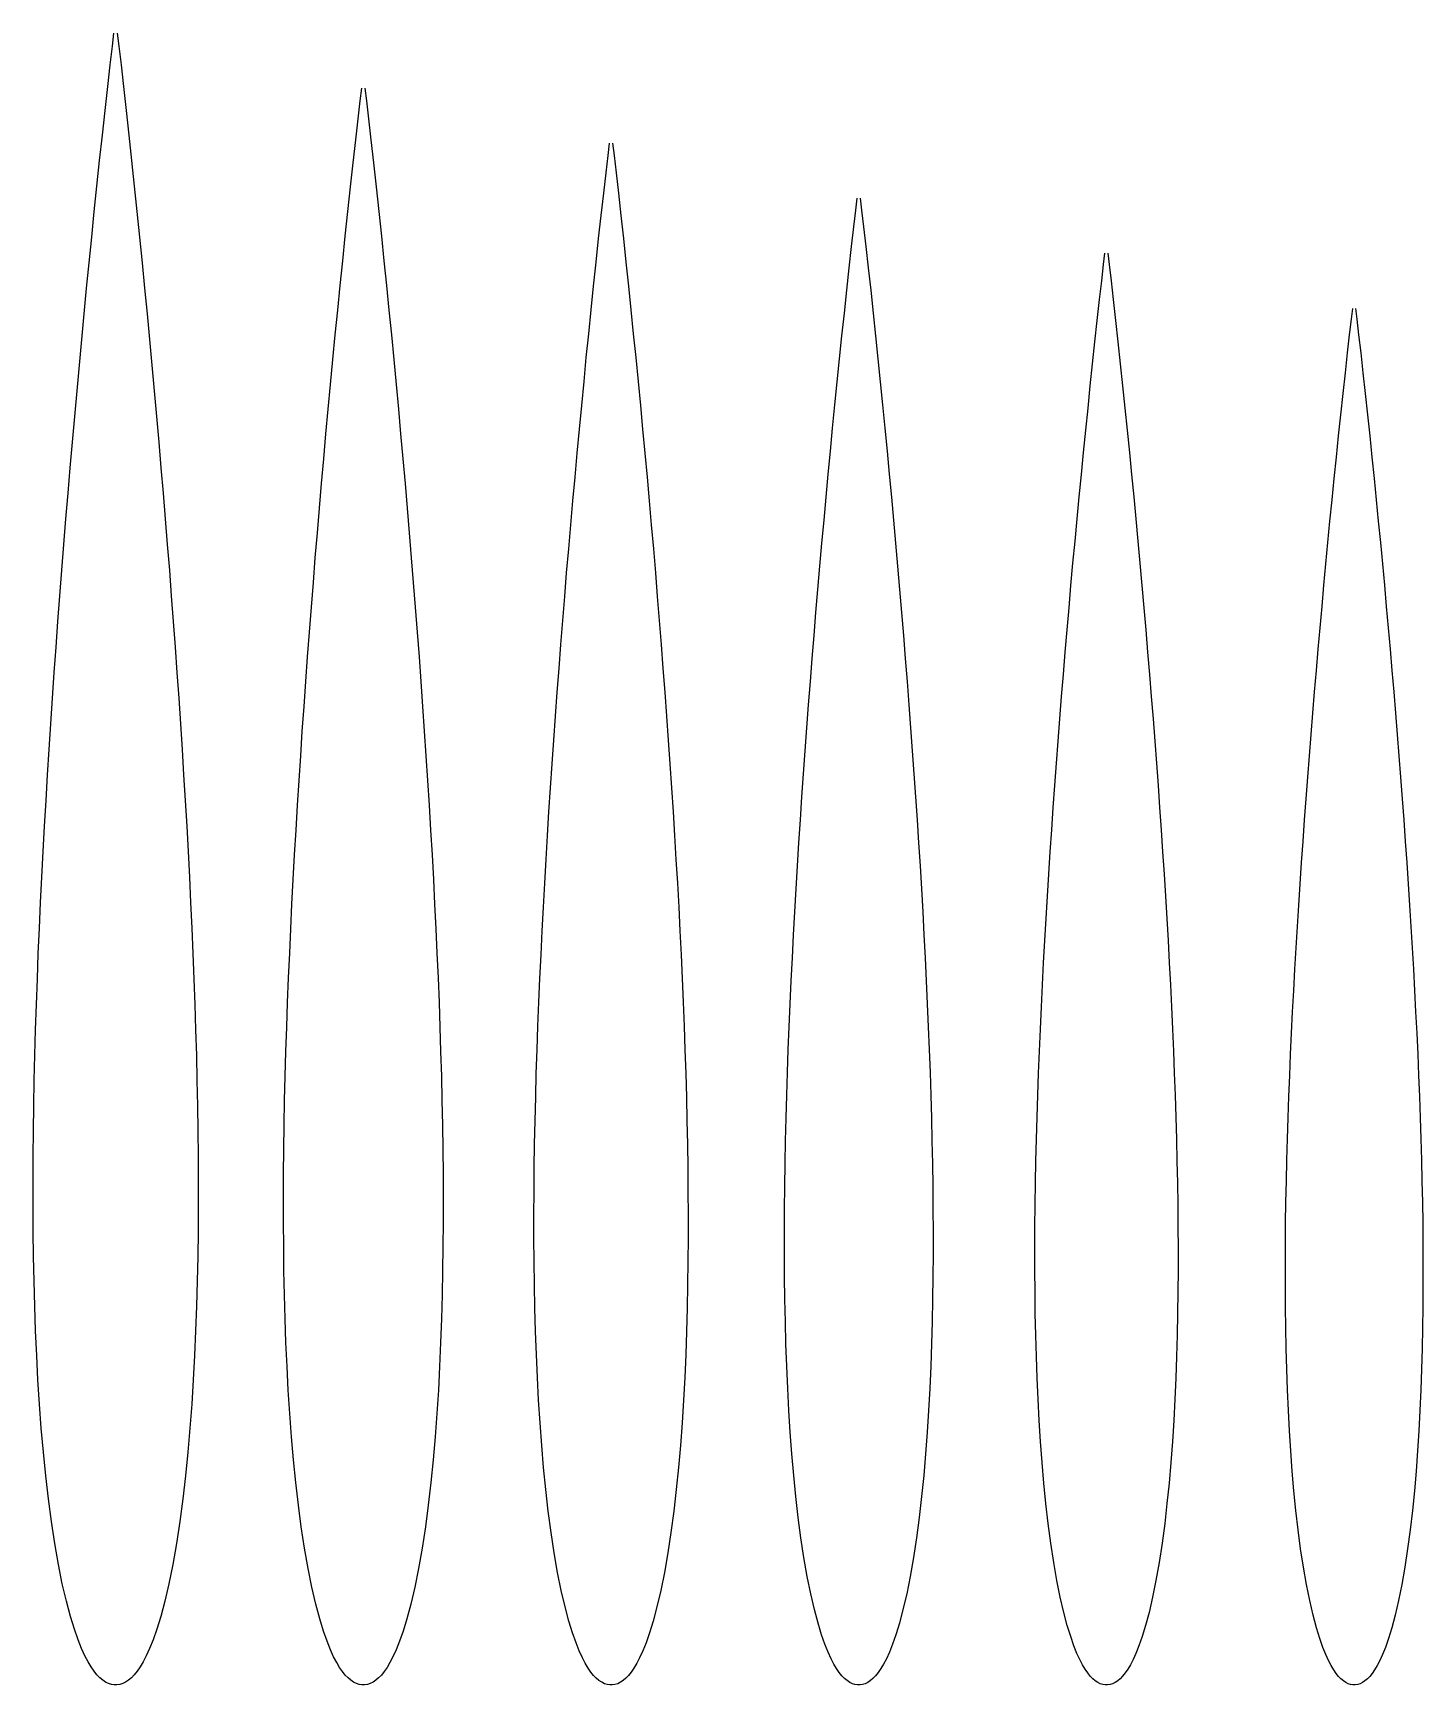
# Model space of a CAD drawing. Extents: x 30 to 283, y 0 to 300.
import ezdxf

# ---------------------------------------------------------------- set-up
doc = ezdxf.new("R2010")
doc.units = 0

msp = doc.modelspace()

# ---------------------------------------------------------------- linework, layer by layer
at = {"linetype": 'CONTINUOUS'}
for points in [[(45.31, 300, 0), (45.59, 297.62, 0), (45.98, 294.25, 0), (46.43, 290.28, 0), (46.91, 285.95, 0), (47.41, 281.43, 0), (47.9, 276.83, 0), (48.39, 272.21, 0), (48.87, 267.57, 0), (49.34, 262.93, 0), (49.81, 258.29, 0), (50.26, 253.64, 0), (50.71, 248.99, 0), (51.15, 244.34, 0), (51.59, 239.69, 0), (52.01, 235.03, 0), (52.43, 230.38, 0), (52.84, 225.73, 0), (53.24, 221.07, 0), (53.63, 216.42, 0), (54.02, 211.77, 0), (54.39, 207.11, 0), (54.76, 202.46, 0), (55.12, 197.81, 0), (55.47, 193.15, 0), (55.81, 188.5, 0), (56.14, 183.85, 0), (56.46, 179.2, 0), (56.77, 174.56, 0), (57.08, 169.91, 0), (57.36, 165.27, 0), (57.64, 160.62, 0), (57.91, 155.98, 0), (58.16, 151.35, 0), (58.4, 146.71, 0), (58.63, 142.08, 0), (58.84, 137.46, 0), (59.04, 132.83, 0), (59.22, 128.21, 0), (59.39, 123.6, 0), (59.54, 118.99, 0), (59.67, 114.39, 0), (59.78, 109.79, 0), (59.87, 105.2, 0), (59.94, 100.61, 0), (59.98, 96.04, 0), (60, 91.47, 0), (60, 86.91, 0), (59.97, 82.37, 0), (59.91, 77.83, 0), (59.82, 73.31, 0), (59.69, 68.81, 0), (59.53, 64.32, 0), (59.34, 59.86, 0), (59.1, 55.42, 0), (58.82, 51.01, 0), (58.5, 46.63, 0), (58.12, 42.29, 0), (57.69, 38.01, 0), (57.21, 33.8, 0), (56.66, 29.69, 0), (56.05, 25.7, 0), (55.39, 21.91, 0), (54.68, 18.38, 0), (53.94, 15.21, 0), (53.2, 12.45, 0), (52.49, 10.13, 0), (51.81, 8.21, 0), (51.18, 6.63, 0), (50.58, 5.32, 0), (50.01, 4.22, 0), (49.46, 3.3, 0), (48.92, 2.52, 0), (48.4, 1.87, 0), (47.87, 1.32, 0), (47.35, 0.88, 0), (46.82, 0.52, 0), (46.29, 0.26, 0), (45.77, 0.09, 0), (45.25, 0.01, 0), (44.75, 0.01, 0), (44.23, 0.09, 0), (43.71, 0.26, 0), (43.18, 0.52, 0), (42.65, 0.88, 0), (42.13, 1.32, 0), (41.6, 1.87, 0), (41.08, 2.52, 0), (40.54, 3.3, 0), (39.99, 4.22, 0), (39.42, 5.32, 0), (38.82, 6.63, 0), (38.19, 8.21, 0), (37.51, 10.13, 0), (36.8, 12.45, 0), (36.06, 15.21, 0), (35.32, 18.38, 0), (34.61, 21.91, 0), (33.95, 25.7, 0), (33.34, 29.69, 0), (32.79, 33.8, 0), (32.31, 38.01, 0), (31.88, 42.29, 0), (31.5, 46.63, 0), (31.18, 51.01, 0), (30.9, 55.42, 0), (30.66, 59.86, 0), (30.47, 64.32, 0), (30.31, 68.81, 0), (30.18, 73.31, 0), (30.09, 77.83, 0), (30.03, 82.37, 0), (30, 86.91, 0), (30, 91.47, 0), (30.02, 96.04, 0), (30.06, 100.61, 0), (30.13, 105.2, 0), (30.22, 109.79, 0), (30.33, 114.39, 0), (30.46, 118.99, 0), (30.61, 123.6, 0), (30.78, 128.21, 0), (30.96, 132.83, 0), (31.16, 137.46, 0), (31.37, 142.08, 0), (31.6, 146.71, 0), (31.84, 151.35, 0), (32.09, 155.98, 0), (32.36, 160.62, 0), (32.64, 165.27, 0), (32.92, 169.91, 0), (33.23, 174.56, 0), (33.54, 179.2, 0), (33.86, 183.85, 0), (34.19, 188.5, 0), (34.53, 193.15, 0), (34.88, 197.81, 0), (35.24, 202.46, 0), (35.61, 207.11, 0), (35.98, 211.77, 0), (36.37, 216.42, 0), (36.76, 221.07, 0), (37.16, 225.73, 0), (37.57, 230.38, 0), (37.99, 235.03, 0), (38.41, 239.69, 0), (38.85, 244.34, 0), (39.29, 248.99, 0), (39.74, 253.64, 0), (40.19, 258.29, 0), (40.66, 262.93, 0), (41.13, 267.57, 0), (41.61, 272.21, 0), (42.1, 276.83, 0), (42.59, 281.43, 0), (43.09, 285.95, 0), (43.57, 290.28, 0), (44.02, 294.25, 0), (44.41, 297.62, 0), (44.69, 300, 0)], [(90.3, 290, 0), (90.57, 287.7, 0), (90.95, 284.44, 0), (91.38, 280.61, 0), (91.85, 276.41, 0), (92.33, 272.05, 0), (92.8, 267.61, 0), (93.28, 263.14, 0), (93.74, 258.65, 0), (94.2, 254.17, 0), (94.65, 249.68, 0), (95.09, 245.18, 0), (95.52, 240.69, 0), (95.95, 236.19, 0), (96.37, 231.7, 0), (96.78, 227.2, 0), (97.18, 222.7, 0), (97.58, 218.2, 0), (97.96, 213.7, 0), (98.34, 209.21, 0), (98.72, 204.71, 0), (99.08, 200.21, 0), (99.43, 195.71, 0), (99.78, 191.21, 0), (100.12, 186.71, 0), (100.45, 182.22, 0), (100.77, 177.72, 0), (101.08, 173.23, 0), (101.38, 168.74, 0), (101.67, 164.25, 0), (101.95, 159.76, 0), (102.22, 155.27, 0), (102.48, 150.79, 0), (102.72, 146.3, 0), (102.96, 141.82, 0), (103.18, 137.35, 0), (103.38, 132.88, 0), (103.57, 128.41, 0), (103.75, 123.94, 0), (103.91, 119.48, 0), (104.05, 115.02, 0), (104.18, 110.57, 0), (104.29, 106.13, 0), (104.37, 101.69, 0), (104.44, 97.26, 0), (104.48, 92.84, 0), (104.5, 88.42, 0), (104.5, 84.02, 0), (104.47, 79.62, 0), (104.41, 75.24, 0), (104.32, 70.87, 0), (104.2, 66.52, 0), (104.05, 62.18, 0), (103.86, 57.86, 0), (103.63, 53.57, 0), (103.36, 49.31, 0), (103.05, 45.08, 0), (102.69, 40.88, 0), (102.27, 36.75, 0), (101.8, 32.68, 0), (101.27, 28.7, 0), (100.69, 24.84, 0), (100.04, 21.18, 0), (99.35, 17.77, 0), (98.64, 14.7, 0), (97.93, 12.04, 0), (97.24, 9.8, 0), (96.59, 7.94, 0), (95.97, 6.41, 0), (95.39, 5.14, 0), (94.84, 4.08, 0), (94.31, 3.19, 0), (93.79, 2.44, 0), (93.28, 1.81, 0), (92.78, 1.28, 0), (92.27, 0.85, 0), (91.76, 0.5, 0), (91.25, 0.25, 0), (90.74, 0.09, 0), (90.24, 0.01, 0), (89.76, 0.01, 0), (89.26, 0.09, 0), (88.75, 0.25, 0), (88.24, 0.5, 0), (87.73, 0.85, 0), (87.22, 1.28, 0), (86.72, 1.81, 0), (86.21, 2.44, 0), (85.69, 3.19, 0), (85.16, 4.08, 0), (84.61, 5.14, 0), (84.03, 6.41, 0), (83.41, 7.94, 0), (82.76, 9.8, 0), (82.07, 12.04, 0), (81.36, 14.7, 0), (80.65, 17.77, 0), (79.96, 21.18, 0), (79.31, 24.84, 0), (78.73, 28.7, 0), (78.2, 32.68, 0), (77.73, 36.75, 0), (77.31, 40.88, 0), (76.95, 45.08, 0), (76.64, 49.31, 0), (76.37, 53.57, 0), (76.14, 57.86, 0), (75.95, 62.18, 0), (75.8, 66.52, 0), (75.68, 70.87, 0), (75.59, 75.24, 0), (75.53, 79.62, 0), (75.5, 84.02, 0), (75.5, 88.42, 0), (75.52, 92.84, 0), (75.56, 97.26, 0), (75.63, 101.69, 0), (75.71, 106.13, 0), (75.82, 110.57, 0), (75.95, 115.02, 0), (76.09, 119.48, 0), (76.25, 123.94, 0), (76.43, 128.41, 0), (76.62, 132.88, 0), (76.82, 137.35, 0), (77.04, 141.82, 0), (77.28, 146.3, 0), (77.52, 150.79, 0), (77.78, 155.27, 0), (78.05, 159.76, 0), (78.33, 164.25, 0), (78.62, 168.74, 0), (78.92, 173.23, 0), (79.23, 177.72, 0), (79.55, 182.22, 0), (79.88, 186.71, 0), (80.22, 191.21, 0), (80.57, 195.71, 0), (80.92, 200.21, 0), (81.28, 204.71, 0), (81.66, 209.21, 0), (82.04, 213.7, 0), (82.42, 218.2, 0), (82.82, 222.7, 0), (83.22, 227.2, 0), (83.63, 231.7, 0), (84.05, 236.19, 0), (84.48, 240.69, 0), (84.91, 245.18, 0), (85.35, 249.68, 0), (85.8, 254.17, 0), (86.26, 258.65, 0), (86.72, 263.14, 0), (87.2, 267.61, 0), (87.67, 272.05, 0), (88.15, 276.41, 0), (88.62, 280.61, 0), (89.05, 284.44, 0), (89.43, 287.7, 0), (89.7, 290, 0)], [(135.29, 280, 0), (135.55, 277.78, 0), (135.91, 274.63, 0), (136.33, 270.93, 0), (136.78, 266.88, 0), (137.25, 262.67, 0), (137.71, 258.38, 0), (138.16, 254.06, 0), (138.61, 249.73, 0), (139.05, 245.4, 0), (139.49, 241.07, 0), (139.91, 236.73, 0), (140.33, 232.39, 0), (140.74, 228.05, 0), (141.15, 223.71, 0), (141.54, 219.37, 0), (141.93, 215.02, 0), (142.32, 210.68, 0), (142.69, 206.34, 0), (143.06, 201.99, 0), (143.41, 197.65, 0), (143.77, 193.3, 0), (144.11, 188.96, 0), (144.44, 184.62, 0), (144.77, 180.28, 0), (145.09, 175.94, 0), (145.4, 171.6, 0), (145.7, 167.26, 0), (145.99, 162.92, 0), (146.27, 158.58, 0), (146.54, 154.25, 0), (146.8, 149.92, 0), (147.05, 145.59, 0), (147.29, 141.26, 0), (147.51, 136.93, 0), (147.72, 132.61, 0), (147.92, 128.29, 0), (148.11, 123.98, 0), (148.28, 119.67, 0), (148.43, 115.36, 0), (148.57, 111.06, 0), (148.69, 106.76, 0), (148.79, 102.47, 0), (148.88, 98.19, 0), (148.94, 93.91, 0), (148.98, 89.64, 0), (149, 85.37, 0), (149, 81.12, 0), (148.97, 76.88, 0), (148.91, 72.65, 0), (148.83, 68.43, 0), (148.71, 64.22, 0), (148.56, 60.04, 0), (148.38, 55.87, 0), (148.16, 51.72, 0), (147.9, 47.61, 0), (147.6, 43.52, 0), (147.25, 39.48, 0), (146.85, 35.48, 0), (146.39, 31.55, 0), (145.88, 27.71, 0), (145.32, 23.99, 0), (144.7, 20.45, 0), (144.03, 17.15, 0), (143.34, 14.19, 0), (142.65, 11.62, 0), (141.99, 9.46, 0), (141.36, 7.67, 0), (140.76, 6.19, 0), (140.2, 4.96, 0), (139.67, 3.94, 0), (139.16, 3.08, 0), (138.66, 2.36, 0), (138.17, 1.75, 0), (137.68, 1.24, 0), (137.19, 0.82, 0), (136.7, 0.49, 0), (136.21, 0.24, 0), (135.72, 0.08, 0), (135.23, 0.01, 0), (134.77, 0.01, 0), (134.28, 0.08, 0), (133.79, 0.24, 0), (133.3, 0.49, 0), (132.81, 0.82, 0), (132.32, 1.24, 0), (131.83, 1.75, 0), (131.34, 2.36, 0), (130.84, 3.08, 0), (130.33, 3.94, 0), (129.8, 4.96, 0), (129.24, 6.19, 0), (128.64, 7.67, 0), (128.01, 9.46, 0), (127.35, 11.62, 0), (126.66, 14.19, 0), (125.97, 17.15, 0), (125.3, 20.45, 0), (124.68, 23.99, 0), (124.12, 27.71, 0), (123.61, 31.55, 0), (123.15, 35.48, 0), (122.75, 39.48, 0), (122.4, 43.52, 0), (122.1, 47.61, 0), (121.84, 51.72, 0), (121.62, 55.87, 0), (121.44, 60.04, 0), (121.29, 64.22, 0), (121.17, 68.43, 0), (121.09, 72.65, 0), (121.03, 76.88, 0), (121, 81.12, 0), (121, 85.37, 0), (121.02, 89.64, 0), (121.06, 93.91, 0), (121.12, 98.19, 0), (121.21, 102.47, 0), (121.31, 106.76, 0), (121.43, 111.06, 0), (121.57, 115.36, 0), (121.72, 119.67, 0), (121.89, 123.98, 0), (122.08, 128.29, 0), (122.28, 132.61, 0), (122.49, 136.93, 0), (122.71, 141.26, 0), (122.95, 145.59, 0), (123.2, 149.92, 0), (123.46, 154.25, 0), (123.73, 158.58, 0), (124.01, 162.92, 0), (124.3, 167.26, 0), (124.6, 171.6, 0), (124.91, 175.94, 0), (125.23, 180.28, 0), (125.56, 184.62, 0), (125.89, 188.96, 0), (126.23, 193.3, 0), (126.59, 197.65, 0), (126.94, 201.99, 0), (127.31, 206.34, 0), (127.68, 210.68, 0), (128.07, 215.02, 0), (128.46, 219.37, 0), (128.85, 223.71, 0), (129.26, 228.05, 0), (129.67, 232.39, 0), (130.09, 236.73, 0), (130.51, 241.07, 0), (130.95, 245.4, 0), (131.39, 249.73, 0), (131.84, 254.06, 0), (132.29, 258.38, 0), (132.75, 262.67, 0), (133.22, 266.88, 0), (133.67, 270.93, 0), (134.09, 274.63, 0), (134.45, 277.78, 0), (134.71, 280, 0)], [(180.28, 270, 0), (180.53, 267.86, 0), (180.88, 264.82, 0), (181.29, 261.25, 0), (181.72, 257.35, 0), (182.17, 253.28, 0), (182.61, 249.15, 0), (183.05, 244.99, 0), (183.48, 240.82, 0), (183.91, 236.64, 0), (184.33, 232.46, 0), (184.74, 228.27, 0), (185.14, 224.09, 0), (185.54, 219.9, 0), (185.93, 215.72, 0), (186.31, 211.53, 0), (186.69, 207.34, 0), (187.05, 203.16, 0), (187.41, 198.97, 0), (187.77, 194.78, 0), (188.11, 190.59, 0), (188.45, 186.4, 0), (188.78, 182.21, 0), (189.11, 178.03, 0), (189.42, 173.84, 0), (189.73, 169.65, 0), (190.03, 165.47, 0), (190.32, 161.28, 0), (190.6, 157.1, 0), (190.87, 152.92, 0), (191.13, 148.74, 0), (191.38, 144.56, 0), (191.62, 140.39, 0), (191.85, 136.21, 0), (192.06, 132.04, 0), (192.27, 127.88, 0), (192.46, 123.71, 0), (192.64, 119.55, 0), (192.8, 115.39, 0), (192.95, 111.24, 0), (193.08, 107.09, 0), (193.2, 102.95, 0), (193.3, 98.81, 0), (193.38, 94.68, 0), (193.44, 90.55, 0), (193.48, 86.43, 0), (193.5, 82.32, 0), (193.5, 78.22, 0), (193.47, 74.13, 0), (193.42, 70.05, 0), (193.33, 65.98, 0), (193.22, 61.93, 0), (193.08, 57.89, 0), (192.9, 53.87, 0), (192.69, 49.88, 0), (192.44, 45.91, 0), (192.15, 41.97, 0), (191.81, 38.07, 0), (191.42, 34.21, 0), (190.99, 30.42, 0), (190.5, 26.72, 0), (189.95, 23.13, 0), (189.35, 19.72, 0), (188.71, 16.54, 0), (188.04, 13.69, 0), (187.38, 11.21, 0), (186.74, 9.12, 0), (186.13, 7.39, 0), (185.56, 5.96, 0), (185.02, 4.78, 0), (184.51, 3.8, 0), (184.01, 2.97, 0), (183.53, 2.27, 0), (183.06, 1.68, 0), (182.59, 1.19, 0), (182.12, 0.79, 0), (181.64, 0.47, 0), (181.16, 0.23, 0), (180.69, 0.08, 0), (180.23, 0.01, 0), (179.77, 0.01, 0), (179.31, 0.08, 0), (178.84, 0.23, 0), (178.36, 0.47, 0), (177.88, 0.79, 0), (177.41, 1.19, 0), (176.94, 1.68, 0), (176.47, 2.27, 0), (175.99, 2.97, 0), (175.49, 3.8, 0), (174.98, 4.78, 0), (174.44, 5.96, 0), (173.87, 7.39, 0), (173.26, 9.12, 0), (172.62, 11.21, 0), (171.96, 13.69, 0), (171.29, 16.54, 0), (170.65, 19.72, 0), (170.05, 23.13, 0), (169.5, 26.72, 0), (169.01, 30.42, 0), (168.58, 34.21, 0), (168.19, 38.07, 0), (167.85, 41.97, 0), (167.56, 45.91, 0), (167.31, 49.88, 0), (167.1, 53.87, 0), (166.92, 57.89, 0), (166.78, 61.93, 0), (166.67, 65.98, 0), (166.58, 70.05, 0), (166.53, 74.13, 0), (166.5, 78.22, 0), (166.5, 82.32, 0), (166.52, 86.43, 0), (166.56, 90.55, 0), (166.62, 94.68, 0), (166.7, 98.81, 0), (166.8, 102.95, 0), (166.92, 107.09, 0), (167.05, 111.24, 0), (167.2, 115.39, 0), (167.36, 119.55, 0), (167.54, 123.71, 0), (167.73, 127.88, 0), (167.94, 132.04, 0), (168.15, 136.21, 0), (168.38, 140.39, 0), (168.62, 144.56, 0), (168.87, 148.74, 0), (169.13, 152.92, 0), (169.4, 157.1, 0), (169.68, 161.28, 0), (169.97, 165.47, 0), (170.27, 169.65, 0), (170.58, 173.84, 0), (170.89, 178.03, 0), (171.22, 182.21, 0), (171.55, 186.4, 0), (171.89, 190.59, 0), (172.23, 194.78, 0), (172.59, 198.97, 0), (172.95, 203.16, 0), (173.31, 207.34, 0), (173.69, 211.53, 0), (174.07, 215.72, 0), (174.46, 219.9, 0), (174.86, 224.09, 0), (175.26, 228.27, 0), (175.67, 232.46, 0), (176.09, 236.64, 0), (176.52, 240.82, 0), (176.95, 244.99, 0), (177.39, 249.15, 0), (177.83, 253.28, 0), (178.28, 257.35, 0), (178.71, 261.25, 0), (179.12, 264.82, 0), (179.47, 267.86, 0), (179.72, 270, 0)], [(225.27, 260, 0), (225.51, 257.94, 0), (225.85, 255.01, 0), (226.24, 251.58, 0), (226.66, 247.82, 0), (227.09, 243.9, 0), (227.51, 239.92, 0), (227.94, 235.91, 0), (228.35, 231.9, 0), (228.76, 227.87, 0), (229.17, 223.85, 0), (229.56, 219.82, 0), (229.95, 215.79, 0), (230.33, 211.76, 0), (230.71, 207.73, 0), (231.08, 203.7, 0), (231.44, 199.66, 0), (231.79, 195.63, 0), (232.14, 191.6, 0), (232.48, 187.56, 0), (232.81, 183.53, 0), (233.14, 179.5, 0), (233.46, 175.46, 0), (233.77, 171.43, 0), (234.07, 167.4, 0), (234.37, 163.37, 0), (234.66, 159.34, 0), (234.93, 155.31, 0), (235.2, 151.28, 0), (235.47, 147.26, 0), (235.72, 143.23, 0), (235.96, 139.21, 0), (236.19, 135.19, 0), (236.41, 131.17, 0), (236.62, 127.15, 0), (236.81, 123.14, 0), (237, 119.13, 0), (237.17, 115.12, 0), (237.33, 111.12, 0), (237.47, 107.12, 0), (237.6, 103.13, 0), (237.71, 99.14, 0), (237.81, 95.15, 0), (237.89, 91.17, 0), (237.94, 87.2, 0), (237.98, 83.23, 0), (238, 79.28, 0), (238, 75.33, 0), (237.97, 71.39, 0), (237.92, 67.46, 0), (237.84, 63.54, 0), (237.73, 59.64, 0), (237.6, 55.75, 0), (237.43, 51.88, 0), (237.22, 48.03, 0), (236.98, 44.21, 0), (236.7, 40.41, 0), (236.37, 36.66, 0), (236, 32.95, 0), (235.58, 29.3, 0), (235.11, 25.73, 0), (234.58, 22.27, 0), (234, 18.99, 0), (233.39, 15.93, 0), (232.75, 13.18, 0), (232.11, 10.79, 0), (231.49, 8.78, 0), (230.9, 7.12, 0), (230.35, 5.74, 0), (229.83, 4.61, 0), (229.34, 3.66, 0), (228.86, 2.86, 0), (228.4, 2.19, 0), (227.94, 1.62, 0), (227.49, 1.15, 0), (227.04, 0.76, 0), (226.58, 0.45, 0), (226.12, 0.23, 0), (225.66, 0.08, 0), (225.22, 0.01, 0), (224.78, 0.01, 0), (224.34, 0.08, 0), (223.88, 0.23, 0), (223.42, 0.45, 0), (222.96, 0.76, 0), (222.51, 1.15, 0), (222.06, 1.62, 0), (221.6, 2.19, 0), (221.14, 2.86, 0), (220.66, 3.66, 0), (220.17, 4.61, 0), (219.65, 5.74, 0), (219.1, 7.12, 0), (218.51, 8.78, 0), (217.89, 10.79, 0), (217.25, 13.18, 0), (216.61, 15.93, 0), (216, 18.99, 0), (215.42, 22.27, 0), (214.89, 25.73, 0), (214.42, 29.3, 0), (214, 32.95, 0), (213.63, 36.66, 0), (213.3, 40.41, 0), (213.02, 44.21, 0), (212.78, 48.03, 0), (212.57, 51.88, 0), (212.4, 55.75, 0), (212.27, 59.64, 0), (212.16, 63.54, 0), (212.08, 67.46, 0), (212.03, 71.39, 0), (212, 75.33, 0), (212, 79.28, 0), (212.02, 83.23, 0), (212.06, 87.2, 0), (212.11, 91.17, 0), (212.19, 95.15, 0), (212.29, 99.14, 0), (212.4, 103.13, 0), (212.53, 107.12, 0), (212.67, 111.12, 0), (212.83, 115.12, 0), (213, 119.13, 0), (213.19, 123.14, 0), (213.38, 127.15, 0), (213.59, 131.17, 0), (213.81, 135.19, 0), (214.04, 139.21, 0), (214.28, 143.23, 0), (214.53, 147.26, 0), (214.8, 151.28, 0), (215.07, 155.31, 0), (215.34, 159.34, 0), (215.63, 163.37, 0), (215.93, 167.4, 0), (216.23, 171.43, 0), (216.54, 175.46, 0), (216.86, 179.5, 0), (217.19, 183.53, 0), (217.52, 187.56, 0), (217.86, 191.6, 0), (218.21, 195.63, 0), (218.56, 199.66, 0), (218.92, 203.7, 0), (219.29, 207.73, 0), (219.67, 211.76, 0), (220.05, 215.79, 0), (220.44, 219.82, 0), (220.83, 223.85, 0), (221.24, 227.87, 0), (221.65, 231.9, 0), (222.06, 235.91, 0), (222.49, 239.92, 0), (222.91, 243.9, 0), (223.34, 247.82, 0), (223.76, 251.58, 0), (224.15, 255.01, 0), (224.49, 257.94, 0), (224.73, 260, 0)], [(270.26, 250, 0), (270.49, 248.02, 0), (270.82, 245.21, 0), (271.19, 241.9, 0), (271.59, 238.29, 0), (272.01, 234.52, 0), (272.42, 230.69, 0), (272.82, 226.84, 0), (273.22, 222.98, 0), (273.62, 219.11, 0), (274.01, 215.24, 0), (274.39, 211.36, 0), (274.76, 207.49, 0), (275.13, 203.61, 0), (275.49, 199.74, 0), (275.84, 195.86, 0), (276.19, 191.98, 0), (276.53, 188.11, 0), (276.87, 184.23, 0), (277.19, 180.35, 0), (277.51, 176.47, 0), (277.83, 172.59, 0), (278.13, 168.72, 0), (278.43, 164.84, 0), (278.72, 160.96, 0), (279.01, 157.09, 0), (279.28, 153.21, 0), (279.55, 149.34, 0), (279.81, 145.46, 0), (280.06, 141.59, 0), (280.3, 137.72, 0), (280.54, 133.85, 0), (280.76, 129.99, 0), (280.97, 126.12, 0), (281.17, 122.26, 0), (281.36, 118.4, 0), (281.54, 114.55, 0), (281.7, 110.69, 0), (281.85, 106.85, 0), (281.99, 103, 0), (282.12, 99.16, 0), (282.22, 95.32, 0), (282.32, 91.49, 0), (282.39, 87.67, 0), (282.45, 83.85, 0), (282.48, 80.03, 0), (282.5, 76.23, 0), (282.5, 72.43, 0), (282.47, 68.64, 0), (282.42, 64.86, 0), (282.35, 61.1, 0), (282.24, 57.34, 0), (282.11, 53.6, 0), (281.95, 49.88, 0), (281.75, 46.18, 0), (281.52, 42.51, 0), (281.25, 38.86, 0), (280.94, 35.25, 0), (280.58, 31.68, 0), (280.17, 28.17, 0), (279.72, 24.74, 0), (279.21, 21.42, 0), (278.66, 18.25, 0), (278.06, 15.32, 0), (277.45, 12.67, 0), (276.83, 10.38, 0), (276.24, 8.44, 0), (275.68, 6.84, 0), (275.15, 5.52, 0), (274.65, 4.43, 0), (274.17, 3.52, 0), (273.71, 2.75, 0), (273.27, 2.1, 0), (272.83, 1.56, 0), (272.4, 1.1, 0), (271.96, 0.73, 0), (271.52, 0.43, 0), (271.08, 0.22, 0), (270.64, 0.08, 0), (270.21, 0.01, 0), (269.79, 0.01, 0), (269.36, 0.08, 0), (268.92, 0.22, 0), (268.48, 0.43, 0), (268.04, 0.73, 0), (267.6, 1.1, 0), (267.17, 1.56, 0), (266.73, 2.1, 0), (266.29, 2.75, 0), (265.83, 3.52, 0), (265.35, 4.43, 0), (264.85, 5.52, 0), (264.32, 6.84, 0), (263.76, 8.44, 0), (263.17, 10.38, 0), (262.55, 12.67, 0), (261.94, 15.32, 0), (261.34, 18.25, 0), (260.79, 21.42, 0), (260.28, 24.74, 0), (259.83, 28.17, 0), (259.42, 31.68, 0), (259.06, 35.25, 0), (258.75, 38.86, 0), (258.48, 42.51, 0), (258.25, 46.18, 0), (258.05, 49.88, 0), (257.89, 53.6, 0), (257.76, 57.34, 0), (257.65, 61.1, 0), (257.58, 64.86, 0), (257.53, 68.64, 0), (257.5, 72.43, 0), (257.5, 76.23, 0), (257.52, 80.03, 0), (257.55, 83.85, 0), (257.61, 87.67, 0), (257.68, 91.49, 0), (257.78, 95.32, 0), (257.88, 99.16, 0), (258.01, 103, 0), (258.15, 106.85, 0), (258.3, 110.69, 0), (258.46, 114.55, 0), (258.64, 118.4, 0), (258.83, 122.26, 0), (259.03, 126.12, 0), (259.24, 129.99, 0), (259.46, 133.85, 0), (259.7, 137.72, 0), (259.94, 141.59, 0), (260.19, 145.46, 0), (260.45, 149.34, 0), (260.72, 153.21, 0), (260.99, 157.09, 0), (261.28, 160.96, 0), (261.57, 164.84, 0), (261.87, 168.72, 0), (262.17, 172.59, 0), (262.49, 176.47, 0), (262.81, 180.35, 0), (263.13, 184.23, 0), (263.47, 188.11, 0), (263.81, 191.98, 0), (264.16, 195.86, 0), (264.51, 199.74, 0), (264.87, 203.61, 0), (265.24, 207.49, 0), (265.61, 211.36, 0), (265.99, 215.24, 0), (266.38, 219.11, 0), (266.78, 222.98, 0), (267.18, 226.84, 0), (267.58, 230.69, 0), (267.99, 234.52, 0), (268.41, 238.29, 0), (268.81, 241.9, 0), (269.18, 245.21, 0), (269.51, 248.02, 0), (269.74, 250, 0)]]:
    msp.add_polyline3d(points, dxfattribs=at)

doc.saveas('drawing.dxf')
